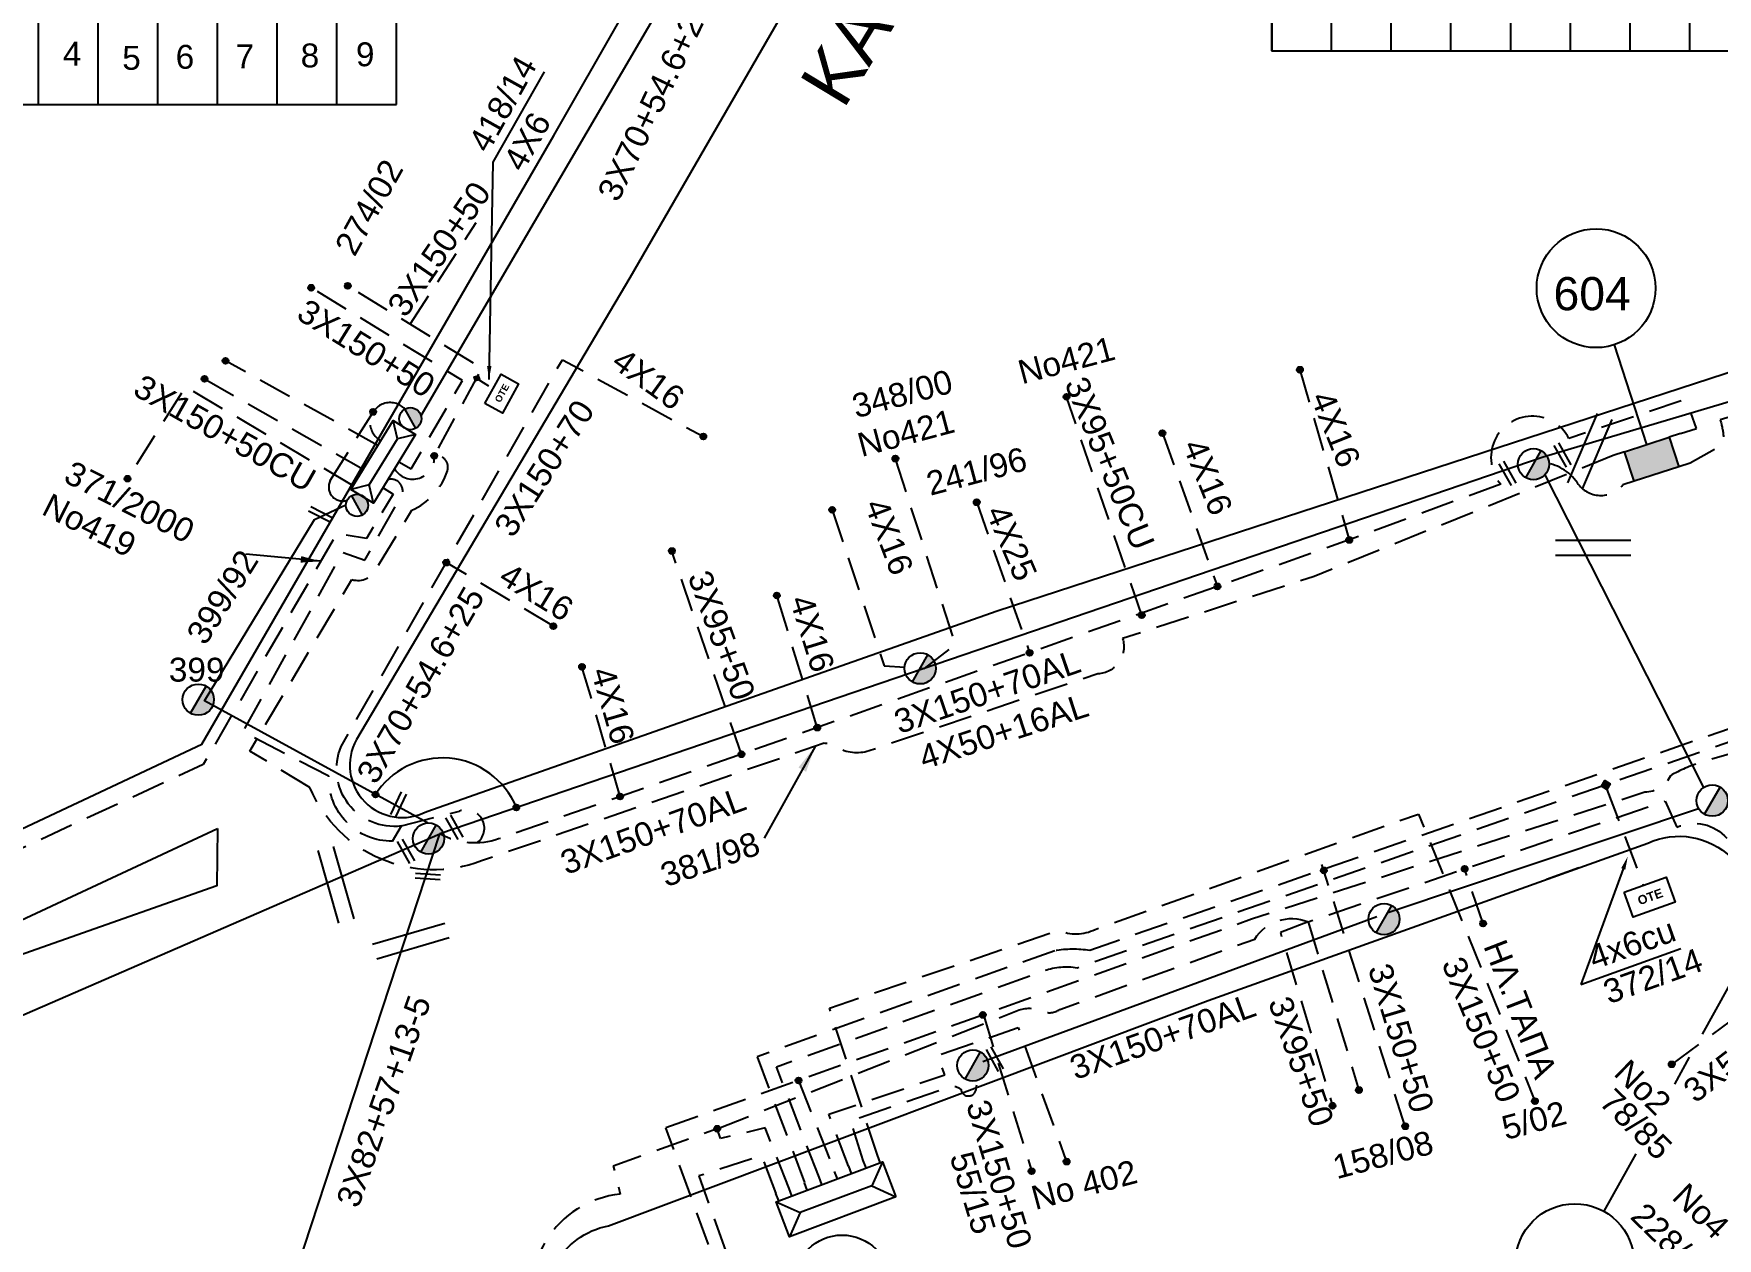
# Model space of a CAD drawing. Header units: millimetres. Extents: x 5010 to 7184, y -101 to 935.
# Drawn here: x 6385.2 to 6512.1, y 322.1 to 412.9 of the extents above; entities that cross this region are included whole.
import ezdxf
from ezdxf import colors
from ezdxf.entities.mleader import LeaderData, LeaderLine
from ezdxf.enums import TextEntityAlignment as Align
from ezdxf.math import Vec2, Vec3

# ---------------------------------------------------------------- set-up
doc = ezdxf.new("R2010")
doc.units = ezdxf.units.MM
doc.linetypes.add('DASHED', pattern=[19.05, 12.7, -6.35])
for name, color, linetype in [('Layer1', 7, 'Continuous'), ('Link Box 4 Διευθύνσεων', 7, 'Continuous'), ('Pillar OTE', 7, 'Continuous'), ('Ασφαλειοκιβώτια Χ.Τ 9 αναχωρήσεων', 7, 'Continuous'), ('Γέφυρες Εναερίου Δικτύου', 7, 'Continuous'), ('Γυμνά εναέρια ΧΤ (3Φ)   3x50+35CU', 7, 'Continuous'), ('Γυμνά εναέρια ΧΤ και ΦΟΠ (3Φ)   4x50+16AL', 7, 'Continuous'), ('Εναέρια παροχή ΧΤ 4x16', 7, 'SYN_LINE'), ('Εναέρια παροχή ΧΤ 4x25', 7, 'SYN_LINE'), ('Επιγραφές - Σχήματα', 7, 'Continuous'), ('Καλώδια ΧΤ   3x150+50AL', 7, 'DASHED'), ('Καλώδια ΧΤ   3x150+50ALXLPE', 7, 'DASHED'), ('Καλώδια ΧΤ   3x150+50CU', 7, 'DASHED'), ('Καλώδια ΧΤ   3x150+70AL', 7, 'DASHED'), ('Καλώδια ΧΤ   3x150AL+50CU', 7, 'DASHED'), ('Καλώδια ΧΤ   3x82+57+13-5', 7, 'Continuous'), ('Καλώδια ΧΤ   3x95+50CU', 7, 'DASHED'), ('Μηχανική τομή', 7, 'Continuous'), ('Στύλος ΦΜ', 7, 'Continuous'), ('Στύλος ΦΜ @ 1', 7, 'Continuous'), ('Συνδέσεις', 7, 'Continuous'), ('Συνεστραμμένα ΧΤ   3x70+54.6+25AL', 7, 'SYN_LINE'), ('Τομή', 7, 'Continuous'), ('Υποσταθμός εναέριος 2 στύλων', 7, 'Continuous'), ('Υποσταθμός πόλεως', 7, 'Continuous'), ('Υπόβαθρο ΔΕΗ', 7, 'Continuous'), ('Υπόγεια καλώδια Παροχών ΧΤ   4x50AL', 7, 'DASHED'), ('Υπόγεια καλώδια Παροχών ΧΤ   4x6', 7, 'DASHED')]:
    doc.layers.add(name, color=color, linetype=linetype)
doc.styles.get("Standard").update_dxf_attribs({"font": 'arial.ttf'})
doc.linetypes.add('SYN_LINE', pattern='A,0.5,-0.0001,["/\\/\\/\\/",Standard,S=0.1,R=0,X=0,Y=-0.05],-0.25', length=0.7501)
doc.dimstyles.new('ISO-25', dxfattribs={"dimtxt": 2.5, "dimasz": 2.5, "dimexe": 1.25, "dimexo": 0.625, "dimtad": 1, "dimtxsty": 'Standard', "dimcen": 2.5, "dimaunit": 2, "dimazin": 0, "dimtfac": 1, "dimtmove": 0, "dimatfit": 3, "dimfxl": 1, "dimarcsym": 0})

# ---------------------------------------------------------------- blocks, each defined once
blk = doc.blocks.new('ΑΣΦΑΛΕΙΟΚΙΒΩΤΙΟ ΥΠΟΣΤΑΘΜΟΥ 9 ΑΝΑΧΩΡΗΣΕΩΝ')
at = {"layer": 'Ασφαλειοκιβώτια Χ.Τ 9 αναχωρήσεων', "ltscale": 40}
for p, q in [((-23.8, 40.36), (24.02, 40.36)), ((-9.72, 40.36), (-9.72, -40.64)), ((9.94, 40.36), (9.94, -40.64)), ((-23.8, 31.36), (24.02, 31.36)), ((-23.8, 22.36), (24.02, 22.36)), ((-23.8, 13.36), (24.02, 13.36)), ((-23.8, 4.36), (24.02, 4.36)), ((-23.8, -4.64), (24.02, -4.64)), ((-23.8, -13.64), (24.02, -13.64)), ((-23.8, -22.64), (24.02, -22.64)), ((-23.8, -31.64), (24.02, -31.64))]:
    blk.add_line(p, q, dxfattribs=at)
at = {"layer": 'Ασφαλειοκιβώτια Χ.Τ 9 αναχωρήσεων'}
blk.add_lwpolyline([(-23.8, -40.64), (24.02, -40.64), (24.02, 40.36), (-23.8, 40.36)], close=True, dxfattribs=at)
for s, p in [('1', (-18.22, 37.06)), ('2', (-18.02, 28.07)), ('3', (-18.09, 19.73)), ('4', (-17.94, 9.66)), ('5', (-18.55, 0.71)), ('6', (-18.4, -7.35)), ('7', (-18.34, -16.37)), ('8', (-18.19, -26.2)), ('9', (-18.02, -34.53))]:
    blk.add_text(s, height=3.6, rotation=270, dxfattribs=at).set_placement(p)
at = {"layer": 'Ασφαλειοκιβώτια Χ.Τ 9 αναχωρήσεων', "ltscale": 40}
for tag, height, p in [('ΟΝΟΜΑ', 5, (-0.16, 44.31)), ('ΚΕΙΜΕΝΟ 1', 2, (17.06, 35.59)), ('ΚΕΙΜΕΝΟ 2', 2, (17.06, 26.88)), ('ΚΕΙΜΕΝΟ 3', 2, (17.06, 17.69)), ('ΚΕΙΜΕΝΟ 4', 2, (17.06, 8.71)), ('ΚΕΙΜΕΝΟ 5', 2, (17.06, -0.13)), ('ΚΕΙΜΕΝΟ 6', 2, (17.06, -9.05)), ('ΚΕΙΜΕΝΟ 7', 2, (17.06, -18.13)), ('ΚΕΙΜΕΝΟ 8', 2, (17.06, -26.85)), ('ΚΕΙΜΕΝΟ 9', 2, (17.06, -35.99)), ('ΣΧ', 2, (-0.1, -42.64))]:
    blk.add_attdef(tag, text='', height=height, dxfattribs=at).set_placement(p, align=Align.MIDDLE_CENTER)
blk = doc.blocks.new('LINK BOX 4 ΑΝΑΧΩΡΗΣΕΩΝ')
at = {"layer": 'Link Box 4 Διευθύνσεων', "ltscale": 40}
blk.add_hatch(color=256, dxfattribs=at).paths.add_polyline_path([(-3.54, 0), (-3.54, -4.67), (3.54, -4.67), (3.54, 0)])
for p, q in [((-3.54, 0), (-5.33, 0)), ((5.33, 0), (3.54, 0)), ((-3.54, -4.67), (-5.33, -4.67)), ((5.33, -4.67), (3.54, -4.67))]:
    blk.add_line(p, q, dxfattribs=at)
blk.add_lwpolyline([(-3.54, -4.67), (-3.54, 0), (3.54, 0), (3.54, -4.67)], close=True, dxfattribs=at)
blk = doc.blocks.new('ΥΠΟΣΤΑΘΜΟΣ ΠΟΛΕΩΣ 8 ΑΝΑΧΩΡΗΣΕΩΝ')
at = {"layer": 'Υποσταθμός πόλεως', "linetype": 'Continuous', "ltscale": 40}
for p, q in [((-8.18, -2.82), (-8.18, -4)), ((-5.9, -2.82), (-5.9, -4)), ((-3.55, -2.82), (-3.55, -4)), ((-1.28, -2.82), (-1.28, -4)), ((1.23, -2.82), (1.23, -4)), ((3.56, -2.82), (3.56, -4)), ((6.03, -2.82), (6.03, -4)), ((8.16, -2.82), (8.16, -4))]:
    blk.add_line(p, q, dxfattribs=at)
blk.add_lwpolyline([(-8.57, 2.82), (8.57, 2.82), (8.57, -2.82), (-8.57, -2.82)], close=True, dxfattribs=at)
for points in [[(-5.75, 0), (-8.57, 2.82)], [(5.75, 0), (8.57, 2.82)], [(-8.57, -2.82), (-5.75, 0)], [(-5.75, 0), (5.75, 0)], [(8.57, -2.82), (5.75, 0)]]:
    blk.add_lwpolyline(points, dxfattribs=at)
at = {"layer": 'Υποσταθμός πόλεως', "linetype": 'SYN_LINE', "ltscale": 40, "flags": 1}
for tag, p in [('ΜΕΤΑΣΧΗΜΑΤΙΣΜΟΣ', (9.59, 1.44)), ('ΙΣΧΥΣ', (9.57, -1.35)), ('ΑΡΙΘΜΟΣ', (9.69, -4.07))]:
    blk.add_attdef(tag, p, '', height=1.8, dxfattribs=at)
blk = doc.blocks.new('ΥΠΟΣΤΑΘΜΟΣ ΕΝΑΕΡΙΟΣ ΕΠΙ 2 ΣΤΥΛΩΝ')
at = {"layer": 'Υποσταθμός εναέριος 2 στύλων', "linetype": 'Continuous'}
for points in [[(-11.97, -2.11, 0.574793), (-8.45, -0.07, 0.268822), (-9.64, 1.98)], [(9.68, -2.15, 0.574793), (13.19, -0.1, 0.268822), (12.01, 1.95)]]:
    blk.add_hatch(color=256, dxfattribs=at).paths.add_polyline_path(points)
for p, q in [((-11.97, -2.11), (-9.64, 1.98)), ((9.68, -2.15), (12.01, 1.95))]:
    blk.add_line(p, q, dxfattribs=at)
for centre in [(-10.81, -0.07), (10.84, -0.1)]:
    blk.add_circle(centre, 2.36, dxfattribs=at)
at = {"layer": 'Υποσταθμός πόλεως', "linetype": 'Continuous', "ltscale": 40}
blk.add_lwpolyline([(-8.57, 2.82), (8.57, 2.82), (8.57, -2.82), (-8.57, -2.82)], close=True, dxfattribs=at)
for points in [[(-5.75, 0), (-8.57, 2.82)], [(-8.57, -2.82), (-5.75, 0)], [(-5.75, 0), (5.75, 0)], [(5.75, 0), (8.57, 2.82)], [(8.57, -2.82), (5.75, 0)]]:
    blk.add_lwpolyline(points, dxfattribs=at)
at = {"layer": 'Υποσταθμός εναέριος 2 στύλων', "ltscale": 40, "flags": 1}
for tag, p in [('ΜΕΤΑΣΧΗΜΑΤΙΣΜΟΣ', (14.09, 2.51)), ('ΙΣΧΥΣ', (14.07, -0.28)), ('ΑΡΙΘΜΟΣ', (14.19, -3))]:
    blk.add_attdef(tag, p, '', height=1.8, dxfattribs=at)
blk = doc.blocks.new('ΥΠΑΡΧΩΝ ΤΣΙΜΕΝΤΕΝΙΟΣ ΣΤΥΛΟΣ')
at = {"layer": 'Στύλος ΦΜ'}
blk.add_hatch(color=256, dxfattribs=at).paths.add_polyline_path([(-1.29, -2.28, 0.574793), (2.62, 0, 0.268822), (1.3, 2.27)])
blk.add_line((-1.29, -2.28), (1.3, 2.27), dxfattribs=at)
blk.add_circle((0, 0), 2.62, dxfattribs=at)
at = {"layer": 'Στύλος ΦΜ', "flags": 4}
for tag, p in [('ΑΡΙΘΜΟΣ', (-4.68, 8.05)), ('ΤΥΠΟΣ', (-4.91, 3.03))]:
    blk.add_attdef(tag, p, '', height=4, dxfattribs=at)
blk = doc.blocks.new('ΤΟΜΗ')
at = {"layer": 'Τομή', "ltscale": 40}
for p, q in [((-5.68, 0), (5.68, 0)), ((5.68, -2.33), (-5.68, -2.33))]:
    blk.add_line(p, q, dxfattribs=at)
blk = doc.blocks.new('ΜΗΧΑΝΙΚΗ ΤΟΜΗ')
at = {"layer": 'Μηχανική τομή', "ltscale": 40}
for p, q in [((-1.89, 0.78), (1.89, 0.78)), ((1.89, 0), (-1.89, 0))]:
    blk.add_line(p, q, dxfattribs=at)
blk = doc.blocks.new('_ΣΥΝΔΕΣΗ')
at = {"layer": 'Συνδέσεις', "linetype": 'SYN_LINE', "ltscale": 40}
blk.add_hatch(color=256, dxfattribs=at).paths.add_polyline_path([(0.5, -0.01, 1), (-0.5, -0.01, 1)])
at = {"layer": 'Συνδέσεις'}
blk.add_circle((0, -0.01), 0.5, dxfattribs=at)
blk = doc.blocks.new('TSONTA XT1')
at = {"ltscale": 40}
h = blk.add_hatch(color=256, dxfattribs=at)
h.dxf.hatch_style = 1
h.paths.add_polyline_path([(595.96, 2487.66), (597.07, 2488.77), (595.96, 2489.87), (594.85, 2488.77)])
blk.add_lwpolyline([(594.85, 2488.77), (595.96, 2489.87), (597.07, 2488.77), (595.96, 2487.66)], close=True, dxfattribs=at)
blk = doc.blocks.new('PILLAR ΟΤΕ')
at = {"layer": 'Pillar OTE', "ltscale": 40}
blk.add_lwpolyline([(-3.31, 2.02), (3.39, 2.02), (3.39, -1.99), (-3.31, -1.99)], close=True, dxfattribs=at)
at = {"layer": 'Pillar OTE', "insert": (-1.81, 0.71), "char_height": 1.3575, "width": 109.961, "attachment_point": 1}
blk.add_mtext('{\\fArial|b1|i0|c161|p34;OTE}', dxfattribs=at)

msp = doc.modelspace()

# ---------------------------------------------------------------- linework, layer by layer
at = {"layer": 'Layer1', "linetype": 'Continuous', "ltscale": 0.2}
msp.add_line((6501.69, 350.02), (6499.24, 349.14), dxfattribs=at)
at = {"layer": 'Γέφυρες Εναερίου Δικτύου', "color": 151, "linetype": 'DASHED', "ltscale": 0.2, "flags": 128}
for points in [[(6411.14, 381.85), (6399.65, 388.23)], [(6441.16, 325.48), (6440.08, 328.31), (6435.35, 326.79), (6438.4, 318.23)]]:
    msp.add_lwpolyline(points, dxfattribs=at)
at = {"layer": 'Γέφυρες Εναερίου Δικτύου', "color": 30, "linetype": 'DASHED', "ltscale": 0.2, "flags": 128}
for points in [[(6398.06, 386.87), (6410.04, 380.05)], [(6481.27, 345.95), (6485.11, 333.27)]]:
    msp.add_lwpolyline(points, dxfattribs=at)
at = {"layer": 'Γέφυρες Εναερίου Δικτύου', "color": 85, "linetype": 'DASHED', "ltscale": 0.2, "flags": 128}
for points in [[(6411.53, 378.66), (6412.29, 378.19), (6410.29, 374.84), (6408.04, 375.2), (6397.98, 357.81), (6369.76, 344.77), (6351.17, 356.94), (6355.16, 362.53)], [(6442.86, 333.98), (6445.57, 327.14)], [(6437.36, 318.05), (6432.86, 330.42)]]:
    msp.add_lwpolyline(points, dxfattribs=at)
at = {"layer": 'Γέφυρες Εναερίου Δικτύου', "color": 173, "linetype": 'DASHED', "ltscale": 0.2, "flags": 128}
msp.add_lwpolyline([(6412.24, 352.02, -0.427161), (6407.44, 356.92), (6400.97, 360.25), (6408.5, 373.8), (6410.15, 373.2), (6412.9, 377.99, 0.672864), (6411.9, 379.27, -11.866946)], format="xyb", dxfattribs=at)
at = {"layer": 'Γέφυρες Εναερίου Δικτύου', "color": 62, "linetype": 'SYN_LINE', "ltscale": 20, "flags": 128}
msp.add_lwpolyline([(6414.88, 353.4), (6398.07, 362.6), (6406.37, 376.27), (6408.73, 377.37)], dxfattribs=at)
at = {"layer": 'Γέφυρες Εναερίου Δικτύου', "color": 85, "linetype": 'DASHED', "ltscale": 0.2, "flags": 128}
msp.add_lwpolyline([(6550.7, 310.35), (6525.56, 342.79), (6526.38, 348.01), (6517.65, 359.96), (6510.89, 357.95, 0.058868), (6508.6, 356.96, -0.291105), (6506.66, 355.71), (6477.02, 346.14), (6432.86, 330.42)], format="xyb", dxfattribs=at)
at = {"layer": 'Γέφυρες Εναερίου Δικτύου', "color": 62, "linetype": 'DASHED', "ltscale": 0.2, "flags": 128}
msp.add_lwpolyline([(6444.4, 326.7), (6441.19, 335.02), (6461.42, 342.27, -0.129582), (6463.86, 342.49), (6515.41, 360.34)], format="xyb", dxfattribs=at)
at = {"layer": 'Γέφυρες Εναερίου Δικτύου', "color": 2, "flags": 128}
msp.add_lwpolyline([(6367.78, 334.3), (6381.03, 337.49), (6415.82, 352.57)], dxfattribs=at)
at = {"layer": 'Γέφυρες Εναερίου Δικτύου', "color": 1, "linetype": 'DASHED', "ltscale": 0.2, "flags": 128}
msp.add_lwpolyline([(6446.63, 327.54), (6445.13, 331.44), (6453.88, 334.42), (6453.36, 335.88), (6459.42, 337.97), (6462.98, 328.07)], dxfattribs=at)
at = {"layer": 'Γέφυρες Εναερίου Δικτύου', "color": 30, "linetype": 'DASHED', "ltscale": 0.2, "flags": 128}
msp.add_lwpolyline([(6442.15, 325.85), (6440.34, 330.41), (6436.98, 329.62), (6436.71, 330.35), (6428.89, 327.52), (6429.41, 325.42, 0.498554), (6423.26, 315.33), (6424.1, 313.44)], format="xyb", dxfattribs=at)
at = {"layer": 'Γυμνά εναέρια ΧΤ (3Φ)   3x50+35CU', "color": 2, "linetype": 'DASHED', "ltscale": 0.2, "flags": 128}
msp.add_lwpolyline([(6508.7, 335.19), (6519.87, 343.41), (6522.85, 339.31)], dxfattribs=at)
at = {"layer": 'Γυμνά εναέρια ΧΤ και ΦΟΠ (3Φ)   4x50+16AL', "color": 27, "flags": 128}
msp.add_lwpolyline([(6586.15, 408.81), (6533.72, 391.3), (6498.99, 380.97)], dxfattribs=at)
at = {"layer": 'Γυμνά εναέρια ΧΤ και ΦΟΠ (3Φ)   4x50+16AL', "color": 62, "flags": 128}
msp.add_lwpolyline([(6498.99, 380.97), (6415.82, 352.57)], dxfattribs=at)
at = {"layer": 'Εναέρια παροχή ΧΤ 4x16', "color": 173, "linetype": 'DASHED', "ltscale": 0.2, "flags": 128}
msp.add_lwpolyline([(6412.91, 353.17, -0.578661), (6408.37, 359.15), (6425.05, 388.31), (6435.68, 382.52)], format="xyb", dxfattribs=at)
for points in [[(6480.65, 387.56), (6484.38, 374.73)], [(6470.29, 382.77), (6474.44, 371.22)], [(6424.37, 368.23), (6416.3, 373.02)], [(6444.27, 360.59), (6441.22, 370.55)], [(6429.39, 355.46), (6426.53, 365.17)]]:
    msp.add_lwpolyline(points, dxfattribs=at)
at = {"layer": 'Εναέρια παροχή ΧΤ 4x16', "color": 62, "linetype": 'DASHED', "ltscale": 0.2, "flags": 128}
msp.add_lwpolyline([(6445.38, 376.99), (6449.32, 365.24), (6452.36, 365.04), (6454.69, 366.84), (6450.16, 380.85)], dxfattribs=at)
at = {"layer": 'Εναέρια παροχή ΧΤ 4x25', "color": 173, "linetype": 'DASHED', "ltscale": 0.2, "flags": 128}
msp.add_lwpolyline([(6456.29, 377.56), (6460.28, 366.23)], dxfattribs=at)
at = {"layer": 'Επιγραφές - Σχήματα', "linetype": 'Continuous', "ltscale": 0.2}
for p, q in [((6506.82, 381.92), (6504.38, 389.44)), ((6518.9, 351.76), (6510.98, 337.49)), ((6510.01, 335.74), (6508.89, 333.72)), ((6505.98, 328.47), (6503.57, 324.14))]:
    msp.add_line(p, q, dxfattribs=at)
at = {"layer": 'Επιγραφές - Σχήματα', "color": 173, "linetype": 'DASHED', "ltscale": 0.2}
msp.add_line((6412.24, 352.02), (6412.91, 353.17), dxfattribs=at)
at = {"layer": 'Επιγραφές - Σχήματα', "color": 62, "linetype": 'DASHED', "ltscale": 0.2}
msp.add_lwpolyline([(6407.54, 379.2), (6410.78, 384.37)], dxfattribs=at)
at = {"layer": 'Επιγραφές - Σχήματα', "color": 173, "linetype": 'DASHED', "ltscale": 0.2}
msp.add_lwpolyline([(6412.91, 353.17), (6417.29, 354.29)], dxfattribs=at)
at = {"layer": 'Επιγραφές - Σχήματα', "linetype": 'Continuous', "ltscale": 0.2}
for centre, radius in [((6502.99, 393.7), 4.48), ((6501.39, 320.22), 4.48), ((6446.14, 318.75), 3.59)]:
    msp.add_circle(centre, radius, dxfattribs=at)
at = {"layer": 'Επιγραφές - Σχήματα', "color": 62, "linetype": 'DASHED', "ltscale": 0.2}
for centre, radius, start, end in [((6412.07, 383.56), 1.52, 42.8554, 242.3714), ((6408.49, 378.72), 1.06, 153.1105, 288.5732)]:
    msp.add_arc(centre, radius, start, end, dxfattribs=at)
at = {"layer": 'Επιγραφές - Σχήματα', "color": 7, "linetype": 'DASHED', "ltscale": 0.2}
for centre, radius, start, end in [((6498.69, 377.08), 3.49, 33.9225, 85.8414), ((6503.35, 380.22), 2.14, 213.9474, 320.9309)]:
    msp.add_arc(centre, radius, start, end, dxfattribs=at)
at = {"layer": 'Επιγραφές - Σχήματα', "linetype": 'Continuous', "ltscale": 0.2}
msp.add_arc((6416.01, 352.27), 6.03, 22.4657, 147.6749, dxfattribs=at)
at = {"layer": 'Επιγραφές - Σχήματα', "color": 173, "linetype": 'DASHED', "ltscale": 0.2}
msp.add_arc((6417.79, 353), 1.38, 306.5115, 111.1954, dxfattribs=at)
at = {"layer": 'Καλώδια ΧΤ   3x150+50AL', "color": 133, "linetype": 'DASHED', "ltscale": 0.2, "flags": 128}
msp.add_lwpolyline([(6413.57, 391), (6418.56, 398.65)], dxfattribs=at)
at = {"layer": 'Καλώδια ΧΤ   3x150+50AL', "color": 2, "linetype": 'DASHED', "ltscale": 0.2, "flags": 128}
msp.add_lwpolyline([(6412.72, 380.61), (6413.66, 380.1), (6417.52, 386.75), (6406.1, 393.74)], dxfattribs=at)
at = {"layer": 'Καλώδια ΧΤ   3x150+50AL', "color": 5, "linetype": 'DASHED', "ltscale": 0.2, "flags": 128}
msp.add_lwpolyline([(6448.8, 328.35), (6445.19, 339.44), (6462.46, 345.31, 0.21813), (6465.21, 345.37), (6489.6, 354.07), (6498.38, 332.44)], format="xyb", dxfattribs=at)
at = {"layer": 'Καλώδια ΧΤ   3x150+50AL', "color": 27, "linetype": 'DASHED', "ltscale": 0.2, "flags": 128}
msp.add_lwpolyline([(6488.59, 330.53), (6482.32, 350.26)], dxfattribs=at)
at = {"layer": 'Καλώδια ΧΤ   3x150+50ALXLPE', "color": 27, "linetype": 'DASHED', "ltscale": 0.2}
msp.add_lwpolyline([(6537.81, 333.28), (6533.52, 338.73, 0.358218), (6530.37, 338.77), (6526.8, 343.38), (6527.56, 348.19), (6517.45, 362.02), (6464.81, 343.79, 0.0741), (6462.17, 343.77), (6439.73, 335.78), (6443.31, 326.29)], format="xyb", dxfattribs=at)
at = {"layer": 'Καλώδια ΧΤ   3x150+50CU', "color": 1, "linetype": 'DASHED', "ltscale": 0.2, "flags": 128}
msp.add_lwpolyline([(6409.27, 378.81), (6396.63, 386.27), (6392.26, 379.34)], dxfattribs=at)
at = {"layer": 'Καλώδια ΧΤ   3x150+70AL', "color": 30, "linetype": 'DASHED', "ltscale": 0.2}
msp.add_line((6494.47, 345.83), (6493.08, 349.94), dxfattribs=at)
at = {"layer": 'Καλώδια ΧΤ   3x150+70AL', "color": 30, "linetype": 'DASHED', "ltscale": 0.2, "flags": 128}
for points in [[(6561.96, 402.52, -1.27776), (6565.14, 400.85), (6537.51, 391.4), (6512.35, 383.78, -0.050448), (6512.6, 382.49, -0.341591), (6512.04, 381.63), (6510.08, 380.52)], [(6436.71, 330.35), (6459.37, 339.26, -0.202224), (6461.22, 339.22, 0.267631), (6462.57, 339.35), (6477.25, 344.65, -0.363845), (6481.27, 345.95), (6508.2, 355.04), (6509.09, 353.08, -0.33376), (6512.85, 352.24), (6518.36, 345.17), (6521.84, 347.98), (6520.55, 349.66)]]:
    msp.add_lwpolyline(points, format="xyb", dxfattribs=at)
at = {"layer": 'Καλώδια ΧΤ   3x150+70AL', "color": 133, "linetype": 'DASHED', "ltscale": 0.2, "flags": 128}
for points in [[(6406.02, 356.06), (6401.49, 358.82), (6409.18, 371.74, 0.378685), (6411.07, 372.63), (6413.69, 376.96, 0.211), (6416.38, 379.93, 0.572091), (6415.39, 381.07), (6419, 387.65), (6408.86, 393.89)], [(6504.29, 381.09), (6481.73, 371.97), (6467.29, 367.3, -0.497969), (6465.42, 364.64), (6448.17, 358.83, -0.224784), (6445.73, 359.12, 0.131236), (6444.8, 359.4), (6418.96, 350.54, -0.404383), (6406.02, 356.06)]]:
    msp.add_lwpolyline(points, format="xyb", dxfattribs=at)
at = {"layer": 'Καλώδια ΧΤ   3x150+70AL', "color": 173, "linetype": 'DASHED', "ltscale": 0.2, "flags": 128}
for points in [[(6509.35, 382.74), (6510.56, 383.12), (6509.97, 384.82, 0.272684), (6509.47, 385.24), (6500.94, 382.38, 1.117277), (6495.8, 378.93)], [(6495.8, 378.93), (6484.72, 374.85), (6438.56, 358.57), (6420.24, 352.19, -0.213179), (6415.82, 352.57)]]:
    msp.add_lwpolyline(points, format="xyb", dxfattribs=at)
at = {"layer": 'Καλώδια ΧΤ   3x150+70AL', "color": 2, "linetype": 'Continuous', "ltscale": 0.2}
msp.add_lwpolyline([(6499.13, 379.64), (6511.1, 356.06)], dxfattribs=at)
at = {"layer": 'Καλώδια ΧΤ   3x150+70AL', "color": 133, "linetype": 'DASHED', "ltscale": 0.2}
msp.add_arc((6413.78, 380.93), 1.62, 211.5504, 4.6735, dxfattribs=at)
at = {"layer": 'Καλώδια ΧΤ   3x150AL+50CU', "color": 85, "linetype": 'DASHED', "ltscale": 0.2}
msp.add_lwpolyline([(6456.79, 338.94), (6460.4, 327.27)], dxfattribs=at)
at = {"layer": 'Καλώδια ΧΤ   3x82+57+13-5', "color": 85, "flags": 128}
msp.add_lwpolyline([(6404.51, 318.14), (6415.82, 352.57)], dxfattribs=at)
at = {"layer": 'Καλώδια ΧΤ   3x95+50CU', "color": 173, "linetype": 'DASHED', "ltscale": 0.2, "flags": 128}
for points in [[(6468.73, 369.06), (6463.06, 385.51)], [(6438.56, 358.57), (6433.3, 373.89)]]:
    msp.add_lwpolyline(points, dxfattribs=at)
at = {"layer": 'Καλώδια ΧΤ   3x95+50CU', "color": 30, "linetype": 'DASHED', "ltscale": 0.2, "flags": 128}
msp.add_lwpolyline([(6481.27, 345.95), (6479.19, 345.15), (6483.12, 332.09)], dxfattribs=at)
at = {"layer": 'Συνεστραμμένα ΧΤ   3x70+54.6+25AL', "color": 62, "linetype": 'SYN_LINE', "ltscale": 20, "flags": 128}
msp.add_lwpolyline([(6436.04, 421.11), (6414.39, 384.09)], dxfattribs=at)
at = {"layer": 'Συνεστραμμένα ΧΤ   3x70+54.6+25AL', "color": 2, "linetype": 'SYN_LINE', "ltscale": 20, "flags": 128}
for points in [[(6487.29, 346.64), (6510.79, 354.5)], [(6456.74, 335.42), (6486.47, 346.36)]]:
    msp.add_lwpolyline(points, dxfattribs=at)
at = {"layer": 'Συνεστραμμένα ΧΤ   3x70+54.6+25AL', "color": 2, "linetype": 'DASHED', "ltscale": 0.2, "flags": 128}
msp.add_lwpolyline([(6447.73, 327.95), (6446.79, 330.95), (6454.15, 333.49, -0.272275), (6455.1, 333.33, 0.986867), (6456.25, 333.45), (6456.39, 334)], format="xyb", dxfattribs=at)
at = {"layer": 'Υπόβαθρο ΔΕΗ', "flags": 128}
for points in [[(6331.38, 406.67), (6307.45, 422.92), (6290.26, 399.66), (6370.22, 346.36), (6397.86, 359.33), (6424.4, 405.21), (6470.62, 486.04)], [(6331.38, 406.67), (6307.45, 422.92), (6290.26, 399.66), (6370.22, 346.36), (6397.86, 359.33), (6424.4, 405.21), (6470.62, 486.04)], [(6419.83, 403.21), (6423.7, 410.01)], [(6399.04, 352.98), (6398.99, 348.67), (6375.29, 340.33), (6373.98, 341.3), (6399.04, 352.98)], [(6399.04, 352.98), (6398.99, 348.67), (6375.29, 340.33), (6373.98, 341.3), (6399.04, 352.98)]]:
    msp.add_lwpolyline(points, dxfattribs=at)
for points in [[(6480.2, 481.13), (6430.14, 394.49), (6409.53, 359.68, 0.748999), (6414.82, 354.27), (6457.83, 369.39), (6513.87, 387.64), (6600.14, 416.95, 0.599426), (6601.76, 423.48), (6538.91, 454), (6480.2, 481.13)], [(6480.2, 481.13), (6430.14, 394.49), (6409.53, 359.68, 0.748999), (6414.82, 354.27), (6457.83, 369.39), (6513.87, 387.64), (6600.14, 416.95, 0.599426), (6601.76, 423.48), (6538.91, 454), (6480.2, 481.13)], [(6428.52, 323.03), (6473.74, 340.02), (6506.89, 351.88, -0.309559), (6513.19, 350.79, -0.009292), (6558.78, 286.45, -0.007422), (6490.58, 253.8), (6464.41, 241.2), (6449.47, 269.29), (6424.21, 315.06, -0.474665), (6428.52, 323.03, -0.570458)], [(6428.52, 323.03), (6473.74, 340.02), (6506.89, 351.88, -0.309559), (6513.19, 350.79, -0.009292), (6558.78, 286.45, -0.007422), (6490.58, 253.8), (6464.41, 241.2), (6449.47, 269.29), (6424.21, 315.06, -0.474665), (6428.52, 323.03, -0.570458)]]:
    msp.add_lwpolyline(points, format="xyb", dxfattribs=at)
at = {"layer": 'Υπόγεια καλώδια Παροχών ΧΤ   4x6', "color": 133, "linetype": 'DASHED', "ltscale": 0.1}
msp.add_lwpolyline([(6418.4, 387.01), (6419.85, 386.12)], dxfattribs=at)
at = {"layer": 'Υπόγεια καλώδια Παροχών ΧΤ   4x6', "color": 62, "linetype": 'DASHED', "ltscale": 0.2}
msp.add_lwpolyline([(6503.8, 355.93), (6506.55, 348.71)], dxfattribs=at)

# ---------------------------------------------------------------- block references
at = {"layer": 'Link Box 4 Διευθύνσεων', "xscale": 0.5000000000000164, "yscale": 0.5000000000000164, "zscale": 0.5000000000000164, "rotation": 18.057512511005}
msp.add_blockref('LINK BOX 4 ΑΝΑΧΩΡΗΣΕΩΝ', (6506.82, 381.92), dxfattribs=at)
at = {"layer": 'Pillar OTE'}
for p, xscale, yscale, zscale, rotation in [((6420.48, 385.74), 0.375, 0.375, 0.375, 60.9329439456499), ((6507.01, 347.8), 0.4999999999999999, 0.4999999999999999, 0.4999999999999999, 19.683)]:
    msp.add_blockref('PILLAR ΟΤΕ', p, dxfattribs=dict(at, xscale=xscale, yscale=yscale, zscale=zscale, rotation=rotation))
at = {"layer": 'Ασφαλειοκιβώτια Χ.Τ 9 αναχωρήσεων', "xscale": 0.5, "yscale": 0.5, "zscale": 0.5, "rotation": 90}
for p, values in [((6498.73, 423.49), {'ΟΝΟΜΑ': 'ΦΤ-4Ν'}), ((6392.22, 419.44), {'ΟΝΟΜΑ': 'ΦΤ-77'})]:
    msp.add_blockref('ΑΣΦΑΛΕΙΟΚΙΒΩΤΙΟ ΥΠΟΣΤΑΘΜΟΥ 9 ΑΝΑΧΩΡΗΣΕΩΝ', p, dxfattribs=at).add_auto_attribs(values)
at = {"layer": 'Μηχανική τομή'}
for p, xscale, yscale, zscale, rotation in [((6500.63, 381.22), 0.5000000000000446, 0.5000000000000446, 0.5000000000000446, 119.3658488449964), ((6496.48, 379.84), 0.5000000000000446, 0.5000000000000446, 0.5000000000000446, 119.3658488449964), ((6406.94, 376.81), 0.500000000000021, 0.500000000000021, 0.500000000000021, 153.0429611978871), ((6412.52, 354.88), 0.5000000000000117, 0.5000000000000117, 0.5000000000000117, 244.7797307458136), ((6417.07, 353.16), 0.5000000000000446, 0.5000000000000446, 0.5000000000000446, 119.3658488449964), ((6413.43, 351.36), 0.5000000000000446, 0.5000000000000446, 0.5000000000000446, 119.3658488449964), ((6414.91, 349.56), 0.499999999999921, 0.499999999999921, 0.499999999999921, 176.242055877092), ((6457.82, 335.69), 0.5000000000000446, 0.5000000000000446, 0.5000000000000446, 119.3658488449964)]:
    msp.add_blockref('ΜΗΧΑΝΙΚΗ ΤΟΜΗ', p, dxfattribs=dict(at, xscale=xscale, yscale=yscale, zscale=zscale, rotation=rotation))
at = {"layer": 'Στύλος ΦΜ @ 1', "ltscale": 40, "xscale": 0.4499999999998181, "yscale": 0.4499999999998181, "zscale": 0.4499999999998181}
for p in [(6498.27, 380.44), (6498.27, 380.44), (6452.03, 365.05), (6452.03, 365.05), (6511.75, 355.08), (6414.96, 352.22), (6414.96, 352.22), (6487, 346.15), (6487, 346.15), (6456, 335.12), (6456, 335.12)]:
    msp.add_blockref('ΥΠΑΡΧΩΝ ΤΣΙΜΕΝΤΕΝΙΟΣ ΣΤΥΛΟΣ', p, dxfattribs=at)
at = {"layer": 'Στύλος ΦΜ @ 1', "ltscale": 40}
ref = msp.add_blockref('ΥΠΑΡΧΩΝ ΤΣΙΜΕΝΤΕΝΙΟΣ ΣΤΥΛΟΣ', (6397.6, 362.69), dxfattribs=dict(at, xscale=0.4499999999998181, yscale=0.4499999999998181, zscale=0.4499999999998181))
ref.add_attrib('ΤΥΠΟΣ', '399', (6395.38, 364.05), dxfattribs={"layer": 'Στύλος ΦΜ', "height": 1.8, "flags": 4})
ref = msp.add_blockref('ΥΠΑΡΧΩΝ ΤΣΙΜΕΝΤΕΝΙΟΣ ΣΤΥΛΟΣ', (6397.6, 362.69), dxfattribs=dict(at, xscale=0.4499999999998181, yscale=0.4499999999998181, zscale=0.4499999999998181))
ref.add_attrib('ΤΥΠΟΣ', '399', (6395.38, 364.05), dxfattribs={"layer": 'Στύλος ΦΜ', "height": 1.8, "flags": 4})
at = {"layer": 'Συνδέσεις', "xscale": 0.4500000000000455, "yscale": 0.4500000000000455, "zscale": 0.4500000000000455}
for p in [(6406.11, 393.74), (6408.87, 393.89), (6399.65, 388.23), (6480.66, 387.56), (6398.07, 386.88), (6463.06, 385.52), (6410.78, 384.38), (6435.68, 382.53), (6470.29, 382.78), (6415.39, 381.07), (6450.16, 380.86), (6392.26, 379.35), (6445.39, 377), (6456.29, 377.57), (6484.38, 374.73), (6416.3, 373.02), (6433.31, 373.9), (6441.22, 370.55), (6474.44, 371.23), (6424.37, 368.23), (6468.73, 369.07), (6460.28, 366.23), (6426.53, 365.17), (6444.27, 360.59), (6438.56, 358.58), (6410.96, 355.55), (6429.4, 355.39), (6421.58, 354.57), (6482.46, 349.83), (6493.08, 349.94), (6494.47, 345.83), (6456.75, 338.93), (6508.69, 335.21), (6442.86, 333.99), (6485.11, 333.27), (6498.38, 332.44), (6483.12, 332.09), (6436.72, 330.36), (6488.6, 330.54), (6463.07, 327.88), (6460.43, 327.16)]:
    msp.add_blockref('_ΣΥΝΔΕΣΗ', p, dxfattribs=at)
at = {"layer": 'Συνδέσεις'}
for p, xscale, yscale, zscale, rotation in [((6805.28, 51.59), 0.2, 0.2, 0.2, 62.53549661237196), ((6509.72, -430.7), 0.3075184835441075, 0.3075184835441075, 0.3075184835441075, 13.90307209194646)]:
    msp.add_blockref('TSONTA XT1', p, dxfattribs=dict(at, xscale=xscale, yscale=yscale, zscale=zscale, rotation=rotation))
at = {"layer": 'Τομή'}
for p, xscale, yscale, zscale, rotation in [((6503.05, 381.19), 0.5000000000000401, 0.5000000000000401, 0.5000000000000401, 246.7834242341456), ((6503.05, 381.19), 0.5000000000000401, 0.5000000000000401, 0.5000000000000401, 246.7834242341456), ((6408.54, 348.9), 0.5000000000000113, 0.5000000000000113, 0.5000000000000113, 285.9584679611835), ((6408.54, 348.9), 0.5000000000000113, 0.5000000000000113, 0.5000000000000113, 285.9584679611835), ((6413.47, 345.05), 0.5000000000000019, 0.5000000000000019, 0.5000000000000019, 16.3349878132102)]:
    msp.add_blockref('ΤΟΜΗ', p, dxfattribs=dict(at, xscale=xscale, yscale=yscale, zscale=zscale, rotation=rotation))
at = {"layer": 'Τομή', "xscale": 0.5, "yscale": 0.5, "zscale": 0.5}
msp.add_blockref('ΤΟΜΗ', (6502.78, 374.71), dxfattribs=at)
msp.add_blockref('ΤΟΜΗ', (6502.78, 374.71), dxfattribs=at)
at = {"layer": 'Υποσταθμός εναέριος 2 στύλων', "lineweight": 30, "xscale": 0.3543878068903767, "yscale": 0.3543878068903767, "zscale": 0.3543878068903767, "rotation": 58.51806602969864}
msp.add_blockref('ΥΠΟΣΤΑΘΜΟΣ ΕΝΑΕΡΙΟΣ ΕΠΙ 2 ΣΤΥΛΩΝ', (6411.55, 380.61), dxfattribs=at)
at = {"layer": 'Υποσταθμός πόλεως', "xscale": 0.4999999999999822, "yscale": 0.4999999999999822, "zscale": 0.4999999999999822, "rotation": 200.6148596610879}
msp.add_blockref('ΥΠΟΣΤΑΘΜΟΣ ΠΟΛΕΩΣ 8 ΑΝΑΧΩΡΗΣΕΩΝ', (6445.68, 325.04), dxfattribs=at)

# ---------------------------------------------------------------- texts
at = {"layer": 'Γυμνά εναέρια ΧΤ (3Φ)   3x50+35CU'}
msp.add_text('3X50+35AL', height=1.8, rotation=37.4243, dxfattribs=at).set_placement((6515.17, 336.95), align=Align.MIDDLE)
at = {"layer": 'Γυμνά εναέρια ΧΤ και ΦΟΠ (3Φ)   4x50+16AL', "linetype": 'DASHED', "ltscale": 0.2, "insert": (6451.76, 359.12), "char_height": 1.8, "width": 10.8079, "attachment_point": 1, "rotation": 18.0246}
msp.add_mtext('4Χ50+16AL', dxfattribs=at)
at = {"layer": 'Εναέρια παροχή ΧΤ 4x16', "ltscale": 20}
for rotation, p in [(324.0974, (6431.55, 386.86)), (291.8202, (6483.37, 383.08)), (291.8202, (6473.72, 379.47)), (290.7903, (6449.69, 374.97)), (328.5947, (6423.11, 370.81)), (287.1181, (6443.9, 367.68)), (286.0157, (6428.87, 362.26))]:
    msp.add_text('4X16', height=1.8, rotation=rotation, dxfattribs=at).set_placement(p, align=Align.MIDDLE)
at = {"layer": 'Εναέρια παροχή ΧΤ 4x25', "ltscale": 20}
msp.add_text('4X25', height=1.8, rotation=293.2183, dxfattribs=at).set_placement((6458.93, 374.51), align=Align.MIDDLE)
at = {"layer": 'Επιγραφές - Σχήματα', "linetype": 'DASHED', "ltscale": 0.2, "attachment_point": 1}
for s, insert, char_height, width, rotation in [('ΚΑΠΟΔΙΣΤΡΙΟΥ', (6442.82, 409.18), 4, 48.5909, 58.8084), ('418/14', (6417.88, 404.68), 1.8, 10.8079, 60.8751), ('4Χ6', (6420.51, 403.25), 1.8, 10.8079, 60.8751), ('274/02', (6407.81, 396.88), 1.8, 10.8079, 60.8751), ('Νο421', (6459.24, 388.19), 1.8, 10.8079, 14.9257), ('348/00', (6446.73, 385.63), 1.8, 10.8079, 14.9257), ('Νο421', (6447.14, 382.71), 1.8, 10.8079, 14.9257), ('241/96', (6452.33, 379.79), 1.8, 10.8079, 14.9257), ('371/2000', (6388.15, 380.77), 1.8, 10.8079, 333.1193), ('Νο419', (6386.5, 378.32), 1.8, 10.8079, 333.1193), ('399/92', (6396.61, 367.65), 1.8, 10.8079, 57.929), ('381/98', (6432.26, 350.24), 1.8, 10.8079, 19.4523), ('ΗΛ.ΤΑΠΑ', (6496.15, 344.78), 1.8, 10.8079, 291.1922), ('Νο2', (6505.49, 335.73), 1.8, 10.8079, 315.7656), ('78/85', (6504.38, 333.54), 1.8, 10.8079, 315.7656), ('5/02', (6495.71, 331.23), 1.8, 10.8079, 14.9257), ('158/08', (6482.97, 328.28), 1.8, 10.8079, 14.9257), ('Νο 402', (6460.24, 325.96), 1.8, 10.8079, 14.9257), ('Νο4', (6509.88, 326.4), 1.8, 10.8079, 315.7656), ('228/95', (6506.74, 324.93), 1.8, 10.8079, 315.7656)]:
    msp.add_mtext(s, dxfattribs=dict(at, insert=insert, char_height=char_height, width=width, rotation=rotation))
at = {"layer": 'Επιγραφές - Σχήματα', "linetype": 'Continuous', "ltscale": 0.2, "insert": (6499.78, 394.54), "char_height": 2.5, "width": 8.9836, "attachment_point": 1}
msp.add_mtext('604', dxfattribs=at)
at = {"layer": 'Καλώδια ΧΤ   3x150+50AL', "ltscale": 0.2}
for s, rotation, p in [('3X150+50', 55.5303, (6415.75, 396.66)), ('3X150+50', 328.1342, (6410.27, 389.18)), ('3X150+50', 286.7143, (6488.3, 337.19)), ('3X150+50', 292.3018, (6494.34, 337.82)), ('3X150+50', 286.7143, (6458, 326.92)), ('55/15', 286.7143, (6456.04, 325.53))]:
    msp.add_text(s, height=1.8, rotation=rotation, dxfattribs=at).set_placement(p, align=Align.MIDDLE)
at = {"layer": 'Καλώδια ΧΤ   3x150+50CU', "ltscale": 0.2}
msp.add_text('3X150+50CU', height=1.8, rotation=330.5474, dxfattribs=at).set_placement((6399.61, 382.78), align=Align.MIDDLE)
at = {"layer": 'Καλώδια ΧΤ   3x150+70AL', "ltscale": 0.2}
for s, rotation, p in [('3X150+70', 57.2787, (6423.68, 380.14)), ('3X150+70AL', 18.8816, (6457.08, 363.31)), ('3X150+70AL', 19.9341, (6431.89, 352.81)), ('3X150+70AL', 19.5623, (6470.31, 337.31))]:
    msp.add_text(s, height=1.8, rotation=rotation, dxfattribs=at).set_placement(p, align=Align.MIDDLE)
at = {"layer": 'Καλώδια ΧΤ   3x82+57+13-5'}
msp.add_text('3X82+57+13-5', height=1.8, rotation=70.624, dxfattribs=at).set_placement((6411.57, 332.43), align=Align.MIDDLE)
at = {"layer": 'Καλώδια ΧΤ   3x95+50CU', "ltscale": 0.2}
for s, rotation, p in [('3X95+50CU', 292.2226, (6466.33, 380.51)), ('3X95+50', 290.1128, (6437.07, 367.54)), ('3X95+50', 289.1506, (6480.76, 335.42))]:
    msp.add_text(s, height=1.8, rotation=rotation, dxfattribs=at).set_placement(p, align=Align.MIDDLE)
at = {"layer": 'Συνεστραμμένα ΧΤ   3x70+54.6+25AL', "ltscale": 20}
for s, rotation, p in [('3X70+54.6+25AL', 64.4316, (6432.66, 409.32)), ('3X70+54.6+25', 59.9716, (6414.35, 363.8))]:
    msp.add_text(s, height=1.8, rotation=rotation, dxfattribs=at).set_placement(p, align=Align.MIDDLE)
at = {"layer": 'Υπόγεια καλώδια Παροχών ΧΤ   4x50AL', "color": 7, "ltscale": 0.2, "char_height": 1.8, "attachment_point": 1, "rotation": 19.683}
for s, insert in [('4x6cu', (6502.24, 344.02)), ('372/14', (6503.34, 341.42))]:
    msp.add_mtext_dynamic_manual_height_columns(s, width=1.8, gutter_width=12.5, heights=[0.118], dxfattribs=dict(at, insert=insert))

# ---------------------------------------------------------------- leaders
at = {"layer": 'Layer1', "linetype": 'Continuous', "ltscale": 0.2}
ml = msp.add_multileader_mtext('Standard', dxfattribs=at)
ml.set_content('', color=256)
ml.set_leader_properties()
ml.build(insert=Vec2(0, 0))
ml.multileader.update_dxf_attribs({"arrow_head_size": 1})
ctx = ml.context
ctx.base_point, ctx.arrow_head_size, ctx.plane_origin, ctx.plane_x_axis, ctx.plane_y_axis = Vec3(6513.15, 345.27), 1, Vec3(6505.38, 350.87), Vec3(-0.941571, -0.336816), Vec3(0.336816, -0.941571)
ctx.text_align_type = 2
notes = []
notes.append((ctx, [(0, (1, 1, 0), (6501.85, 341.23), (0.941571, 0.336816), 8, [(0, [(6505.38, 350.87)], 0, [])])]))
ctx.mtext.insert, ctx.mtext.text_direction, ctx.mtext.rotation, ctx.mtext.alignment, ctx.mtext.flow_direction = Vec3(6511.94, 342.71), Vec3(-0.941571, -0.336816), 3.485126, 3, 5
at = {"layer": 'Επιγραφές - Σχήματα', "ltscale": 40}
for points, override in [([(6419.52, 386.83), (6419.83, 403.21)], {"dimasz": 1, "dimtad": 0}), ([(6406.83, 373.12), (6401.18, 373.66)], {"dimasz": 1.5, "dimtad": 0}), ([(6444.11, 359.17), (6440.27, 352.25)], {"dimasz": 2, "dimtad": 0})]:
    msp.add_leader(points, dimstyle='ISO-25', override=override, dxfattribs=at)
for ctx, leaders in notes:
    for number, flags, end, landing, length, lines in leaders:
        leader = LeaderData()
        leader.index, (leader.has_last_leader_line, leader.has_dogleg_vector, leader.attachment_direction) = number, flags
        leader.last_leader_point, leader.dogleg_vector, leader.dogleg_length = Vec3(end), Vec3(landing), length
        for number, points, colour, breaks in lines:
            line = LeaderLine()
            line.index, line.vertices, line.color, line.breaks = number, Vec3.list(points), colors.encode_raw_color(colour), breaks
            leader.lines.append(line)
        ctx.leaders.append(leader)

doc.saveas('drawing.dxf')
